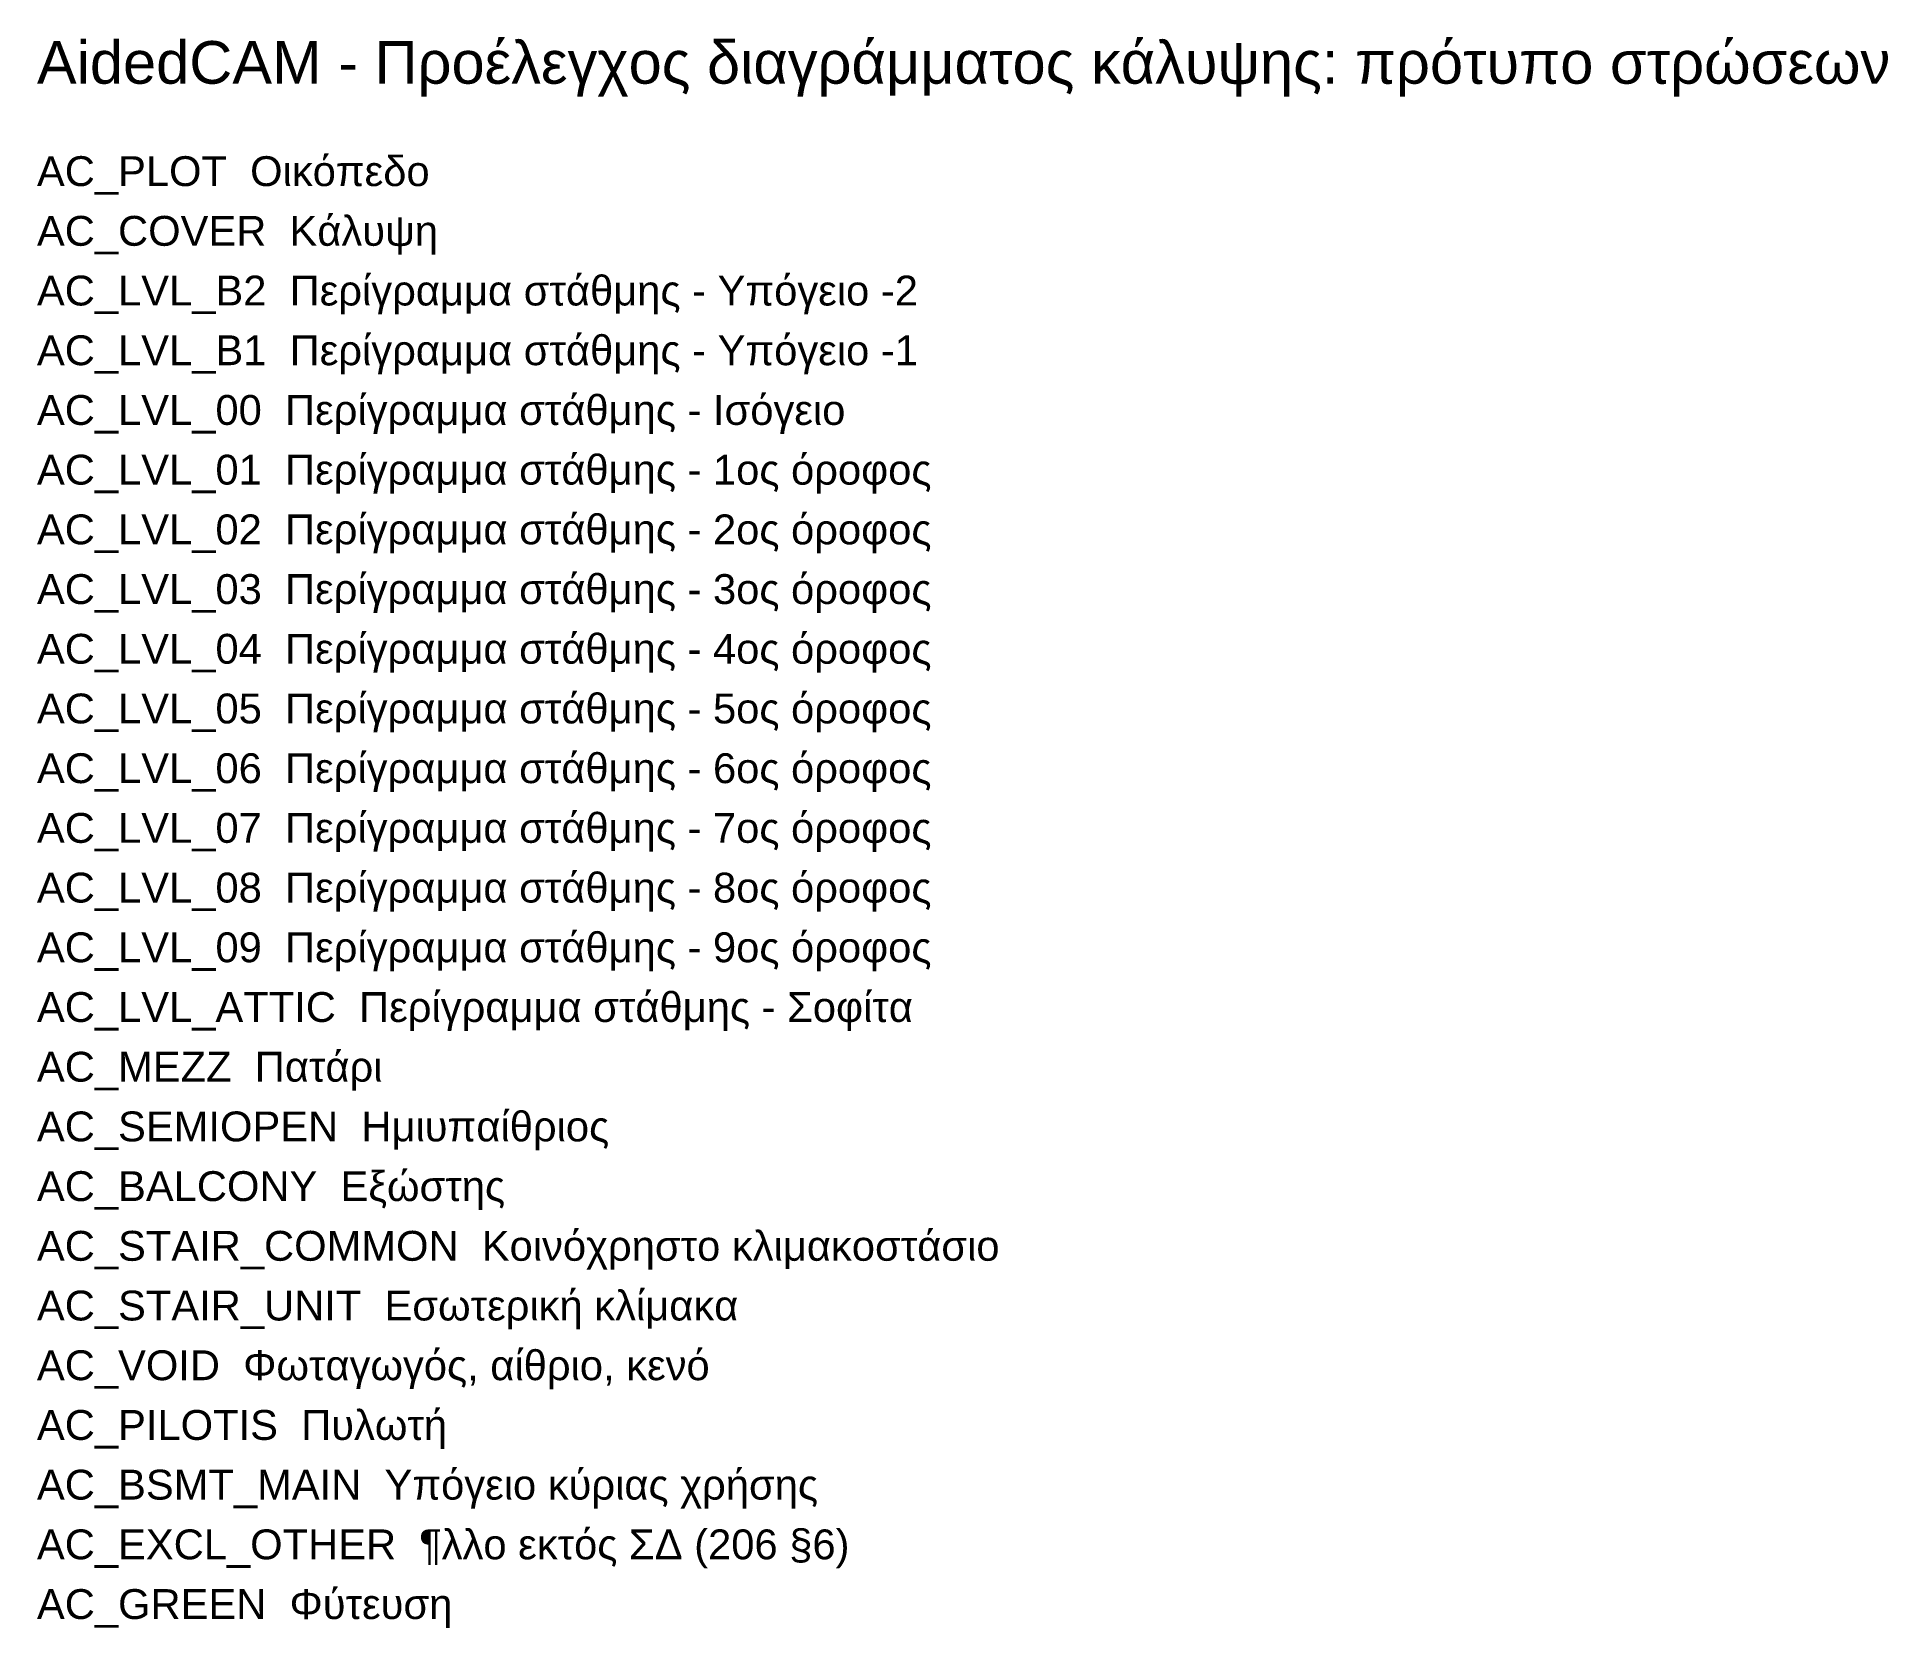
# Model space of a CAD drawing. Extents: x 0 to 21.7, y -18.1 to 0.5.
import ezdxf

# ---------------------------------------------------------------- set-up
doc = ezdxf.new("R2010")
doc.units = 0
doc.layers.get('0').update_dxf_attribs({"linetype": 'CONTINUOUS'})
for name, color, linetype in [('AC_BALCONY', 30, 'CONTINUOUS'), ('AC_BSMT_MAIN', 150, 'CONTINUOUS'), ('AC_COVER', 5, 'CONTINUOUS'), ('AC_EXCL_OTHER', 210, 'CONTINUOUS'), ('AC_GREEN', 3, 'CONTINUOUS'), ('AC_LVL_00', 7, 'CONTINUOUS'), ('AC_LVL_01', 7, 'CONTINUOUS'), ('AC_LVL_02', 7, 'CONTINUOUS'), ('AC_LVL_03', 7, 'CONTINUOUS'), ('AC_LVL_04', 7, 'CONTINUOUS'), ('AC_LVL_05', 7, 'CONTINUOUS'), ('AC_LVL_06', 7, 'CONTINUOUS'), ('AC_LVL_07', 7, 'CONTINUOUS'), ('AC_LVL_08', 7, 'CONTINUOUS'), ('AC_LVL_09', 7, 'CONTINUOUS'), ('AC_LVL_ATTIC', 7, 'CONTINUOUS'), ('AC_LVL_B1', 7, 'CONTINUOUS'), ('AC_LVL_B2', 7, 'CONTINUOUS'), ('AC_MEZZ', 6, 'CONTINUOUS'), ('AC_PILOTIS', 9, 'CONTINUOUS'), ('AC_PLOT', 1, 'CONTINUOUS'), ('AC_SEMIOPEN', 4, 'CONTINUOUS'), ('AC_STAIR_COMMON', 2, 'CONTINUOUS'), ('AC_STAIR_UNIT', 40, 'CONTINUOUS'), ('AC_VOID', 8, 'CONTINUOUS')]:
    doc.layers.add(name, color=color, linetype=linetype)
doc.styles.get("Standard").update_dxf_attribs({"font": 'arial.ttf'})

msp = doc.modelspace()

# ---------------------------------------------------------------- texts
msp.add_text('AidedCAM - Προέλεγχος διαγράμματος κάλυψης: πρότυπο στρώσεων', height=0.5).set_placement((0, 0))
at = {"layer": 'AC_BALCONY'}
msp.add_text('AC_BALCONY  Εξώστης', height=0.35, dxfattribs=at).set_placement((0, -13.1))
at = {"layer": 'AC_BSMT_MAIN'}
msp.add_text('AC_BSMT_MAIN  Υπόγειο κύριας χρήσης', height=0.35, dxfattribs=at).set_placement((0, -16.6))
at = {"layer": 'AC_COVER'}
msp.add_text('AC_COVER  Κάλυψη', height=0.35, dxfattribs=at).set_placement((0, -1.9))
at = {"layer": 'AC_EXCL_OTHER'}
msp.add_text('AC_EXCL_OTHER  ¶λλο εκτός ΣΔ (206 §6)', height=0.35, dxfattribs=at).set_placement((0, -17.3))
at = {"layer": 'AC_GREEN'}
msp.add_text('AC_GREEN  Φύτευση', height=0.35, dxfattribs=at).set_placement((0, -18))
at = {"layer": 'AC_LVL_00'}
msp.add_text('AC_LVL_00  Περίγραμμα στάθμης - Ισόγειο', height=0.35, dxfattribs=at).set_placement((0, -4))
at = {"layer": 'AC_LVL_01'}
msp.add_text('AC_LVL_01  Περίγραμμα στάθμης - 1ος όροφος', height=0.35, dxfattribs=at).set_placement((0, -4.7))
at = {"layer": 'AC_LVL_02'}
msp.add_text('AC_LVL_02  Περίγραμμα στάθμης - 2ος όροφος', height=0.35, dxfattribs=at).set_placement((0, -5.4))
at = {"layer": 'AC_LVL_03'}
msp.add_text('AC_LVL_03  Περίγραμμα στάθμης - 3ος όροφος', height=0.35, dxfattribs=at).set_placement((0, -6.1))
at = {"layer": 'AC_LVL_04'}
msp.add_text('AC_LVL_04  Περίγραμμα στάθμης - 4ος όροφος', height=0.35, dxfattribs=at).set_placement((0, -6.8))
at = {"layer": 'AC_LVL_05'}
msp.add_text('AC_LVL_05  Περίγραμμα στάθμης - 5ος όροφος', height=0.35, dxfattribs=at).set_placement((0, -7.5))
at = {"layer": 'AC_LVL_06'}
msp.add_text('AC_LVL_06  Περίγραμμα στάθμης - 6ος όροφος', height=0.35, dxfattribs=at).set_placement((0, -8.2))
at = {"layer": 'AC_LVL_07'}
msp.add_text('AC_LVL_07  Περίγραμμα στάθμης - 7ος όροφος', height=0.35, dxfattribs=at).set_placement((0, -8.9))
at = {"layer": 'AC_LVL_08'}
msp.add_text('AC_LVL_08  Περίγραμμα στάθμης - 8ος όροφος', height=0.35, dxfattribs=at).set_placement((0, -9.6))
at = {"layer": 'AC_LVL_09'}
msp.add_text('AC_LVL_09  Περίγραμμα στάθμης - 9ος όροφος', height=0.35, dxfattribs=at).set_placement((0, -10.3))
at = {"layer": 'AC_LVL_ATTIC'}
msp.add_text('AC_LVL_ATTIC  Περίγραμμα στάθμης - Σοφίτα', height=0.35, dxfattribs=at).set_placement((0, -11))
at = {"layer": 'AC_LVL_B1'}
msp.add_text('AC_LVL_B1  Περίγραμμα στάθμης - Υπόγειο -1', height=0.35, dxfattribs=at).set_placement((0, -3.3))
at = {"layer": 'AC_LVL_B2'}
msp.add_text('AC_LVL_B2  Περίγραμμα στάθμης - Υπόγειο -2', height=0.35, dxfattribs=at).set_placement((0, -2.6))
at = {"layer": 'AC_MEZZ'}
msp.add_text('AC_MEZZ  Πατάρι', height=0.35, dxfattribs=at).set_placement((0, -11.7))
at = {"layer": 'AC_PILOTIS'}
msp.add_text('AC_PILOTIS  Πυλωτή', height=0.35, dxfattribs=at).set_placement((0, -15.9))
at = {"layer": 'AC_PLOT'}
msp.add_text('AC_PLOT  Οικόπεδο', height=0.35, dxfattribs=at).set_placement((0, -1.2))
at = {"layer": 'AC_SEMIOPEN'}
msp.add_text('AC_SEMIOPEN  Ημιυπαίθριος', height=0.35, dxfattribs=at).set_placement((0, -12.4))
at = {"layer": 'AC_STAIR_COMMON'}
msp.add_text('AC_STAIR_COMMON  Κοινόχρηστο κλιμακοστάσιο', height=0.35, dxfattribs=at).set_placement((0, -13.8))
at = {"layer": 'AC_STAIR_UNIT'}
msp.add_text('AC_STAIR_UNIT  Εσωτερική κλίμακα', height=0.35, dxfattribs=at).set_placement((0, -14.5))
at = {"layer": 'AC_VOID'}
msp.add_text('AC_VOID  Φωταγωγός, αίθριο, κενό', height=0.35, dxfattribs=at).set_placement((0, -15.2))

doc.saveas('drawing.dxf')
